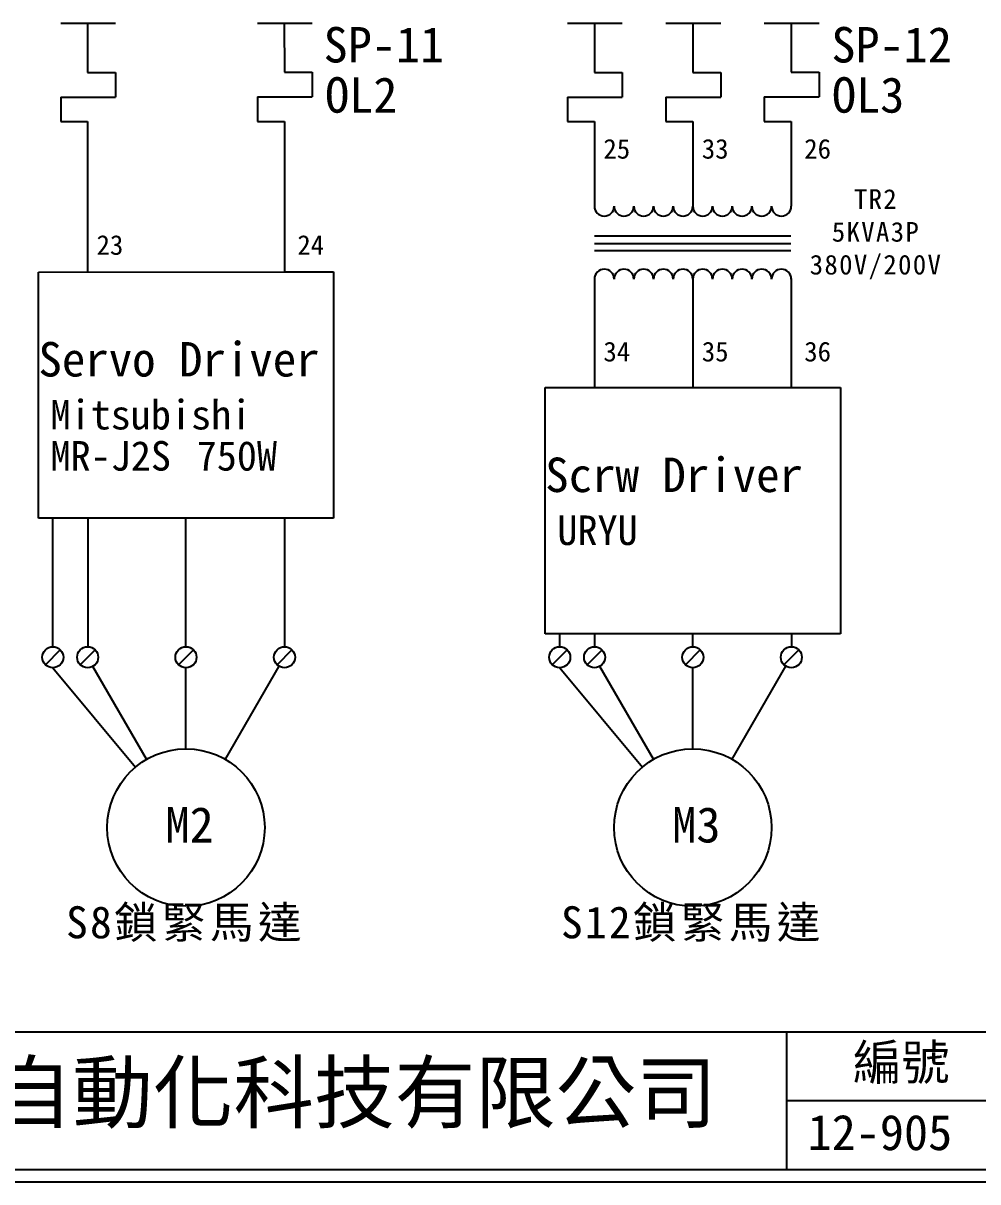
# Model space of a CAD drawing. Extents: x 10 to 297, y 3 to 207.
# Drawn here: x 68.1 to 165.2, y 3 to 120.7 of the extents above; entities that cross this region are included whole.
import ezdxf

# ---------------------------------------------------------------- set-up
doc = ezdxf.new("R2010")
doc.units = 0
doc.layers.get('0').update_dxf_attribs({"linetype": 'CONTINUOUS'})
doc.layers.add('圖框層', color=7, linetype='CONTINUOUS')
doc.layers.add('標尺寸層', color=3, linetype='CONTINUOUS')
doc.styles.add('STSL', font='KAIU.TTF')
doc.styles.add('標楷體', font='KAIU.TTF')

msp = doc.modelspace()

# ---------------------------------------------------------------- linework, layer by layer
for p, q in [((94.68, 120.7), (94.69, 115.71)), ((146.19, 120.7), (146.19, 115.71)), ((94.7, 70.43), (94.7, 57.36)), ((146.21, 58.68), (146.21, 57.36)), ((71.92, 57.05), (70.4, 55.53)), ((75.46, 57.05), (73.94, 55.53)), ((85.44, 57.04), (83.93, 55.53)), ((95.46, 57.05), (93.94, 55.53)), ((123.43, 57.05), (121.91, 55.53)), ((126.97, 57.05), (125.45, 55.53)), ((136.95, 57.04), (135.44, 55.53)), ((146.97, 57.05), (145.45, 55.53)), ((80.69, 45.92), (75.24, 55.36)), ((88.69, 45.92), (94.15, 55.37)), ((132.2, 45.92), (126.75, 55.36)), ((140.2, 45.92), (145.66, 55.37))]:
    msp.add_line(p, q)
for centre, radius in [((71.16, 56.29), 1.07), ((74.7, 56.29), 1.07), ((84.69, 56.29), 1.07), ((94.7, 56.29), 1.07), ((122.67, 56.29), 1.07), ((126.21, 56.29), 1.07), ((136.2, 56.29), 1.07), ((146.21, 56.29), 1.07), ((84.69, 38.99), 8), ((136.2, 38.99), 8)]:
    msp.add_circle(centre, radius)
at = {"layer": '圖框層', "color": 7}
for p, q in [((11.25, 18.25), (295.75, 18.25)), ((145.75, 4.25), (145.75, 18.25)), ((145.75, 11.25), (295.75, 11.25)), ((11.25, 4.25), (295.75, 4.25)), ((10, 3), (297, 3))]:
    msp.add_line(p, q, dxfattribs=at)
at = {"layer": '標尺寸層', "color": 7}
for p, q in [((71.96, 120.7), (77.52, 120.7)), ((74.68, 120.7), (74.69, 115.7)), ((91.96, 120.7), (97.52, 120.7)), ((123.46, 120.7), (129.03, 120.7)), ((126.19, 120.7), (126.19, 115.7)), ((133.46, 120.7), (139.03, 120.7)), ((136.19, 120.7), (136.19, 115.7)), ((143.46, 120.7), (149.03, 120.7)), ((74.69, 115.7), (77.52, 115.7)), ((77.52, 115.7), (77.52, 113.2)), ((94.69, 115.71), (97.52, 115.71)), ((97.52, 115.71), (97.52, 113.21)), ((126.19, 115.7), (129.03, 115.7)), ((129.03, 115.7), (129.03, 113.2)), ((136.19, 115.7), (139.03, 115.7)), ((139.03, 115.7), (139.03, 113.2)), ((146.19, 115.71), (149.03, 115.71)), ((149.03, 115.71), (149.03, 113.21)), ((71.96, 113.2), (77.52, 113.2)), ((71.96, 113.2), (71.96, 110.7)), ((91.96, 113.21), (97.52, 113.21)), ((91.96, 113.21), (91.96, 110.71)), ((123.46, 113.2), (129.03, 113.2)), ((123.46, 113.2), (123.46, 110.7)), ((133.46, 113.2), (139.03, 113.2)), ((133.46, 113.2), (133.46, 110.7)), ((143.46, 113.21), (149.03, 113.21)), ((143.46, 113.21), (143.46, 110.71)), ((71.96, 110.7), (74.69, 110.7)), ((74.69, 110.7), (74.69, 95.42)), ((91.96, 110.71), (94.69, 110.71)), ((94.69, 110.71), (94.69, 95.43)), ((123.46, 110.7), (126.2, 110.7)), ((126.2, 110.7), (126.2, 102.11)), ((133.46, 110.7), (136.2, 110.7)), ((136.2, 110.7), (136.2, 102.11)), ((143.46, 110.71), (146.2, 110.71)), ((146.2, 110.71), (146.2, 102.11)), ((126.2, 99.09), (136.17, 99.1)), ((136.2, 99.1), (146.17, 99.1)), ((126.2, 98.33), (136.17, 98.33)), ((136.2, 98.33), (146.17, 98.33)), ((126.2, 97.6), (136.17, 97.6)), ((136.2, 97.6), (146.17, 97.6)), ((69.7, 95.42), (94.69, 95.43)), ((69.7, 70.42), (69.7, 95.42)), ((94.69, 95.43), (99.69, 95.43)), ((99.69, 95.43), (99.69, 70.43)), ((126.2, 94.71), (126.2, 83.68)), ((136.2, 94.77), (136.2, 83.68)), ((146.2, 94.77), (146.2, 83.68)), ((121.2, 58.68), (121.2, 83.68)), ((121.2, 83.68), (146.2, 83.68)), ((146.2, 83.68), (151.2, 83.68)), ((151.2, 83.68), (151.2, 58.68)), ((74.7, 70.42), (69.7, 70.42)), ((71.16, 57.36), (71.16, 70.42)), ((99.69, 70.43), (74.7, 70.42)), ((74.7, 70.42), (74.7, 57.36)), ((84.69, 57.36), (84.68, 70.43)), ((126.2, 58.68), (121.2, 58.68)), ((122.67, 57.36), (122.67, 58.68)), ((151.2, 58.68), (126.2, 58.68)), ((126.21, 58.68), (126.21, 57.36)), ((136.19, 57.36), (136.19, 58.68)), ((71.16, 55.22), (79.57, 45.13)), ((84.69, 46.99), (84.69, 55.22)), ((122.67, 55.22), (131.08, 45.13)), ((136.2, 46.99), (136.2, 55.22))]:
    msp.add_line(p, q, dxfattribs=at)
for centre, start, end in [((127.2, 102.11), 180, 0), ((129.2, 102.11), 180, 0), ((131.2, 102.11), 180, 0), ((133.2, 102.11), 180, 0), ((135.2, 102.11), 180, 0), ((137.2, 102.11), 180, 0), ((139.2, 102.11), 180, 0), ((141.2, 102.11), 180, 0), ((143.2, 102.11), 180, 0), ((145.2, 102.11), 180, 0), ((127.2, 94.71), 360, 180), ((129.2, 94.71), 0, 180), ((131.2, 94.71), 0, 180), ((133.2, 94.71), 0, 180), ((135.2, 94.71), 0, 180), ((137.2, 94.71), 360, 180), ((139.2, 94.71), 0, 180), ((141.2, 94.71), 0, 180), ((143.2, 94.71), 0, 180), ((145.2, 94.71), 0, 180)]:
    msp.add_arc(centre, 1, start, end, dxfattribs=at)

# ---------------------------------------------------------------- texts
at = {"color": 0, "attachment_point": 2, "style": '標楷體'}
for s, insert, char_height, width in [('\\pt6.5;{\\T1.1;TR2\\P5KVA3P\\P380V/200V}', (154.81, 103.84), 2, 17.6312), ('{\\T1.1;S8鎖緊馬達}', (84.69, 30.99), 3.25, 24.1454), ('{\\T1.1;S12鎖緊馬達}', (136.2, 30.99), 3.25, 28.2868)]:
    msp.add_mtext(s, dxfattribs=dict(at, insert=insert, char_height=char_height, width=width))
at = {"layer": '圖框層', "color": 4, "style": 'STSL'}
for s, height, p in [('SP-11', 3.6, (98.68, 116.71)), ('SP-12', 3.6, (150.28, 116.71)), ('OL2', 3.6, (98.83, 111.61)), ('OL3', 3.6, (150.34, 111.61)), ('25', 2, (127.11, 106.94)), ('33', 2, (137.11, 106.94)), ('26', 2, (147.52, 106.94)), ('23', 2, (75.6, 97.17)), ('24', 2, (96.01, 97.17)), ('Servo Driver', 3.5, (69.7, 84.81)), ('34', 2, (127.11, 86.34)), ('35', 2, (137.11, 86.34)), ('36', 2, (147.52, 86.34)), ('Mitsubishi', 3, (70.92, 79.43)), ('MR-J2S', 3, (70.92, 75.25)), ('750W', 3, (85.78, 75.25)), ('Scrw Driver', 3.5, (121.2, 73.07)), ('URYU', 3, (122.43, 67.69)), ('M2', 3.6, (82.61, 37.47)), ('M3', 3.6, (134.11, 37.47)), ('編號', 3.6, (152.47, 13.34)), ('泓陞自動化科技有限公司', 6, (48.6, 9.08)), ('12-905', 3.6, (147.86, 6.22))]:
    msp.add_text(s, height=height, dxfattribs=at).set_placement(p)

doc.saveas('drawing.dxf')
